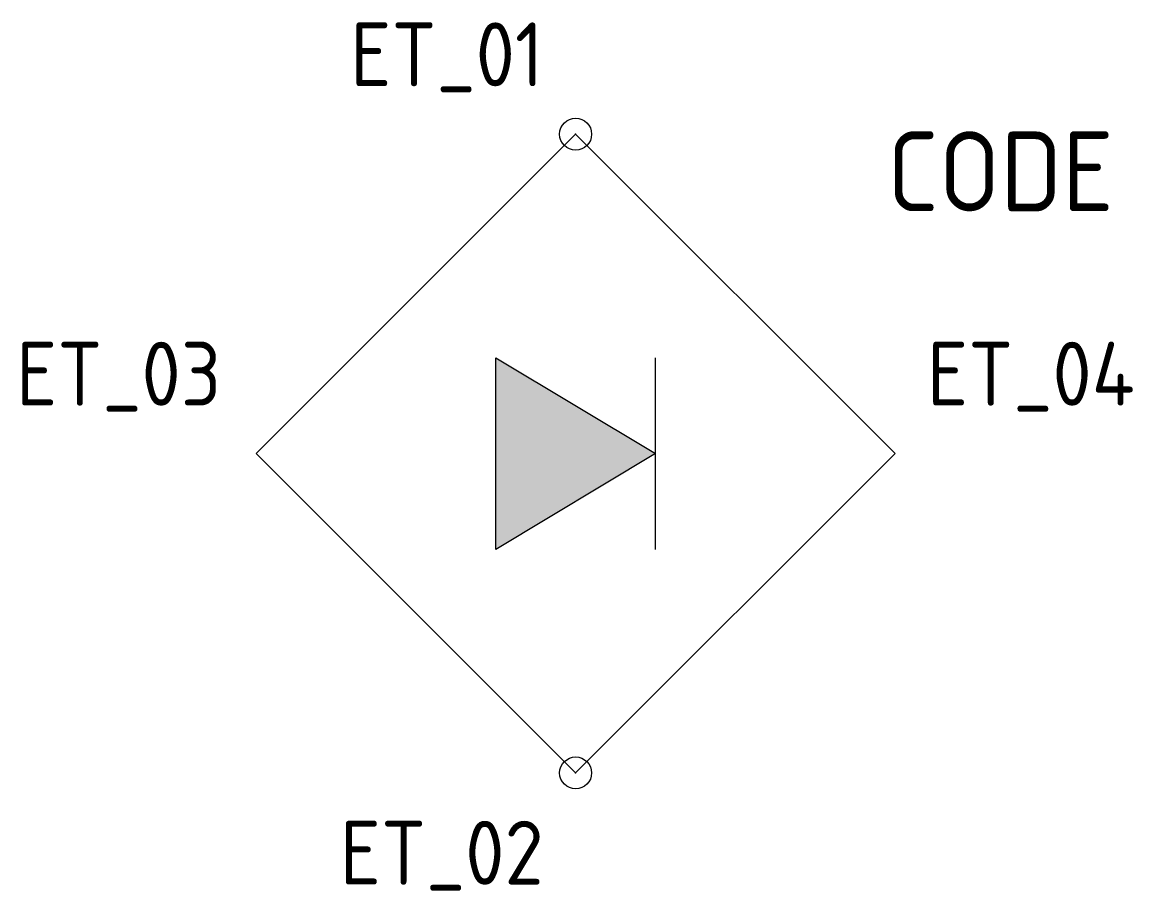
# Model space of a CAD drawing. Extents: x 355.2 to 389.9, y 233.8 to 261.
import ezdxf
from ezdxf.enums import TextEntityAlignment as Align

# ---------------------------------------------------------------- set-up
doc = ezdxf.new("R2010")
doc.units = 0
doc.header["$LTSCALE"] = 10
doc.header["$MEASUREMENT"] = 0
doc.header["$PDMODE"] = 32
doc.header["$PDSIZE"] = 1
doc.layers.get('0').update_dxf_attribs({"linetype": 'CONTINUOUS'})
for name, color, linetype in [('C', 7, 'CONTINUOUS'), ('TKST2', 2, 'CONTINUOUS'), ('TKST3', 1, 'CONTINUOUS')]:
    doc.layers.add(name, color=color, linetype=linetype)
doc.styles.get("Standard").update_dxf_attribs({"font": 'ISO8', "width": 1.2})

msp = doc.modelspace()

# ---------------------------------------------------------------- linework, layer by layer
for points in [[(372.5, 257.5), (362.5, 247.5), (372.5, 237.5), (382.5, 247.5), (372.5, 257.5)], [(375, 244.5), (375, 250.5)]]:
    msp.add_lwpolyline(points)
msp.add_lwpolyline([(370, 244.5), (370, 250.5), (375, 247.5), (370, 244.5)], close=True)
msp.add_solid([(370, 250.5), (370, 244.5), (375, 247.5)])
at = {"layer": 'C', "color": 1}
msp.add_point((372.5, 257.5), dxfattribs=at)
at = {"layer": 'C', "color": 2}
msp.add_point((372.5, 237.5), dxfattribs=at)

# ---------------------------------------------------------------- texts
at = {"layer": 'TKST2'}
for tag, p in [('ET_01', (371.5, 259)), ('ET_03', (361.403, 249)), ('ET_02', (371.5, 234))]:
    msp.add_attdef(tag, text='', height=2, dxfattribs=at).set_placement(p, align=Align.RIGHT)
msp.add_attdef('ET_04', text='', height=2, dxfattribs=at).set_placement((383.5, 250), align=Align.MIDDLE_LEFT)
at = {"layer": 'TKST3'}
msp.add_attdef('CODE', (382.255, 255.085), '-V', height=2.5, dxfattribs=at)

doc.saveas('drawing.dxf')
